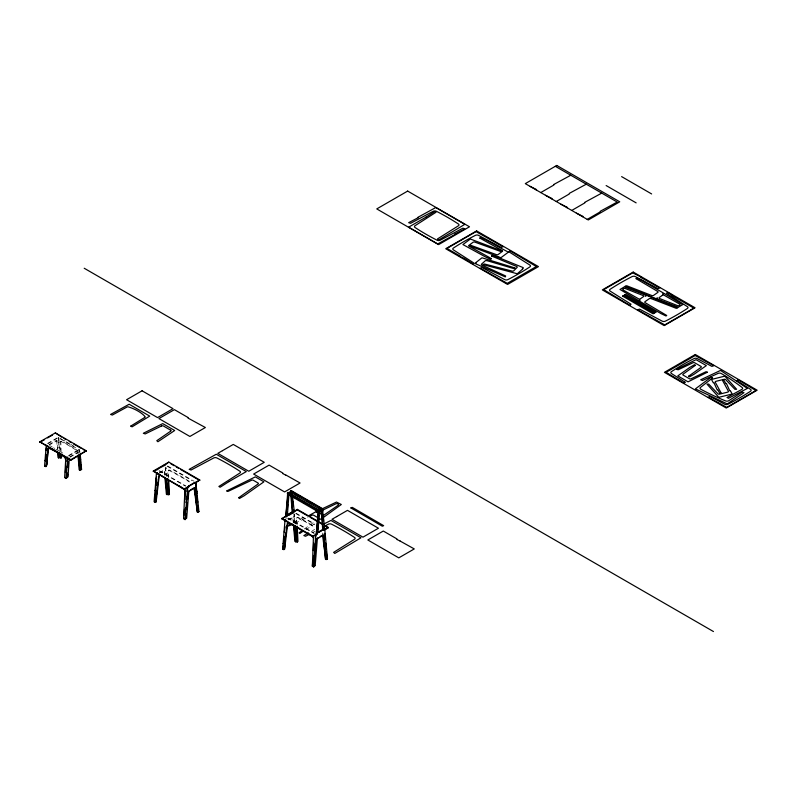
<?xml version="1.0" encoding="UTF-8"?>
<svg xmlns="http://www.w3.org/2000/svg" width="797" height="797" viewBox="0 0 797 797"><rect width="100%" height="100%" fill="white"/><g stroke="black" fill="none" stroke-linecap="round" stroke-linejoin="round"><path stroke-width="0.6" stroke-dasharray="3.98 2.99" d="M286.023 519.096L286.113 518M48.796 445.294L57.065 440.741L57.972 449.628M78.345 452.566L77.14 450.225A108.442 56.099 55.3 0 0 69.688 445.553L68.731 444.995A108.442 56.099 55.3 0 0 61.359 441.11L60.004 442.265L60.502 450.106M60.831 441.11L61.09 451.68M305.918 529.786L314.247 523.918M304.215 529.009L314.157 522.025M69.967 457.279L77.518 452.905L78.335 453.284M58.261 442.166L59.187 442.116L58.261 442.166L58.719 447.237L59.645 447.187L58.719 447.237M165.218 468.775L166.145 468.726L165.218 468.766L165.676 473.836L166.603 473.767M165.676 473.836L166.603 473.777L166.812 476.108M293.744 516.038L294.671 515.968L293.744 516.028L294.203 521.099L295.129 521.039L294.203 521.099M294.671 521.348L294.671 520.78M47.651 443.351L58.042 437.344M47.86 443.77L58.769 437.463L62.604 439.685M48.996 444.567L56.029 440.502L57.065 440.741M68.662 455.486L79.321 449.329L80.029 452.347M68.612 456.053L79.78 449.598M69.648 456.91L77.05 452.636L78.086 452.875M159.28 472.691L163.395 470.32A1.285 0.737 -60 0 1 164.292 470.758L164.68 475.122M159.151 473.308L163.863 470.589A1.285 0.737 -60 0 1 164.75 471.027L165.148 475.391M287.807 519.963L291.921 517.582A1.285 0.737 -60 0 1 292.818 518.02L293.216 522.384M288.863 519.883L292.389 517.851A1.285 0.737 -60 0 1 293.286 518.289L293.675 522.653M314.626 529.328L310.441 532.276M312.055 532.854L315.174 531.201M295.089 523.231L308.16 517.034M293.266 522.473L305.121 516.874M60.363 441.428L60.901 441.438A108.442 56.099 55.3 0 1 68.273 445.324L69.229 445.872A108.442 56.099 55.3 0 1 76.671 450.544L77.887 452.885M296.145 513.238L313.46 523.231M295.687 513.557L314.815 524.595M294.213 515.719L294.671 515.988L294.492 514.005M288.016 517.98L314.416 533.223M287.558 518.189L313.958 533.432M167.619 465.976L194.02 481.209M167.151 466.295L191.738 480.481M159.49 470.718L185.89 485.961M159.031 470.927L185.432 486.17M63.79 440.372L64.985 441.06M66.181 441.747L68.741 443.232M68.921 443.331L69.518 443.68M70.714 444.367L75.476 447.117M49.932 445.672L52.313 447.047M53.509 447.735L54.704 448.432M55.89 449.119L59.237 451.042M60.423 451.73L62.814 453.104M77.618 452.606L77.897 453.194M56.607 440.472L57.504 449.359M322.436 534.02L322.396 533.651A2.371 1.225 55.3 0 0 322.207 532.944M295.129 521.039L295.398 523.998M294.96 523.948L294.053 514.015L294.83 523.051M166.005 467.231L166.145 468.706M165.567 467.172L166.394 476.257M79.59 452.288L79.321 449.329L78.853 449.657L58.301 437.792L58.769 437.463L59.187 442.116M78.863 449.797L79.102 452.397M59.645 447.187L60.014 451.202M58.32 437.354L59.586 451.351M297.112 525.323L296.733 518.249A2.371 1.225 55.3 0 1 298.148 517.402A245.077 126.773 55.3 0 1 309.126 523.38L310.083 523.928A245.077 126.773 55.3 0 1 314.217 526.369M296.564 523.958L296.275 518.568A2.371 1.225 55.3 0 1 297.68 517.721A245.077 126.773 55.3 0 1 308.658 523.699L309.615 524.247A245.077 126.773 55.3 0 1 315.134 527.524M168.585 478.061L168.207 470.987A2.371 1.225 55.3 0 1 169.612 470.14A245.077 126.773 55.3 0 1 180.59 476.118L181.547 476.666A245.077 126.773 55.3 0 1 189.835 481.657M168.028 476.696L167.739 471.306A2.371 1.225 55.3 0 1 169.153 470.459A245.077 126.773 55.3 0 1 180.132 476.437L181.088 476.985A245.077 126.773 55.3 0 1 189.367 481.976"/><path stroke-width="1.2" d="M184.187 515.071L184.466 509.223M184.924 499.48L185.302 491.331A2.371 1.494 65.2 0 0 184.934 489.727M312.813 560.391L312.374 566.189L313.37 538.802A2.371 1.494 65.2 0 0 311.956 535.963A245.077 154.827 65.2 0 0 309.226 534.189M313.271 550.647L313.629 542.847M65.384 472.521L65.762 466.096M46.684 462.101L47.003 457.588M47.471 450.823L47.631 448.572M48.089 448.841L46.973 464.741L45.509 465.807M67.695 474.235L67.496 476.726L66.579 477.582M68.173 467.47L68.482 462.957M69.269 458.713L67.994 476.875L66.041 478.379L64.706 477.373A1.016 0.638 65.2 0 1 64.667 477.024L65.683 459.879L64.786 457.348A108.442 68.512 65.2 0 0 57.414 452.636L56.457 452.088A108.442 68.512 65.2 0 0 49.006 448.243L47.8 449.558L46.027 466.255M287.348 509.163L287.697 504.551M288.135 498.773L288.394 495.306A1.275 0.737 -60 0 1 288.624 494.578M317.575 530.234L317.933 525.621M318.372 519.843L318.72 515.231M287.767 493.213L288.235 494.499L317.276 511.266L318.262 511.833L318.272 510.817L318.73 511.086L318.91 512.202L319.198 510.817L321.868 509.283L322.257 510.379L322.337 509.014L290.636 490.793L290.556 492.128M155.774 499.35L155.943 497.348M156.401 497.617L155.823 501.313M156.65 494.608L156.889 491.61M186.438 514.952L186.09 518.319M186.926 508.944L187.165 505.946M187.733 498.932L188.062 494.927M284.848 545.875L284.589 548.236L283.583 548.844M284.928 544.879L285.336 539.868M285.744 534.867L285.904 532.864M315.213 559.215L315.453 556.206M316.02 549.203L316.349 545.198M45.967 466.484L44.562 465.976L46.276 445.144M45.409 461.154L46.405 454.888L45.479 454.828L45.947 455.097M46.266 450.644L46.694 445.991M46.296 456.282L46.425 454.649M47.073 446.709L47.133 446.011M65.892 477.811L66.51 478.17L66.958 472.621L66.031 472.561L66.5 466.962L67.426 467.012L67.645 461.284M67.884 461.413L66.958 461.363L67.317 457M66.041 478.379L67.725 457.896M156.461 473.099L154.11 501.751L155.325 502.459L158.723 476.467A2.371 1.494 65.2 0 1 160.446 475.43M156.73 469.832L157.368 469.772M154.628 500.865L155.953 490.643L155.016 490.603M155.485 490.394L155.814 486.429M156.64 479.565L155.943 479.395L156.62 476.616M156.63 473.687L156.939 473.129M155.505 496.023L155.814 492.297M155.943 484.805L155.485 485.014L156.411 485.074L156.62 482.484M157.308 474.085L157.407 472.92M183.43 488.7A2.371 1.494 65.2 0 1 184.844 491.54L183.589 518.299L185.063 519.624L185.99 513.866L185.063 513.816L185.751 508.107M185.522 508.197L186.448 508.247L186.906 502.668L185.98 502.608L186.667 496.9M186.438 496.989L187.365 497.049L187.823 491.46L186.896 491.4L187.235 487.316M185.063 519.624L187.713 487.465M288.972 522.693A2.371 1.494 65.2 0 0 287.249 523.729L283.852 549.721L282.636 549.013L285.007 520.122M283.343 545.825L282.636 549.013M283.553 543.275L283.084 543.484L283.553 543.753L284.25 538.025M284.13 536.251L284.011 538.134M284.24 532.157L285.167 526.827M285.336 521.557L285.515 519.923M284.041 543.295L284.13 542.119M313.6 566.896L314.516 561.128L313.59 561.088L314.048 555.479L314.974 555.529L315.433 549.93L314.506 549.89L314.974 544.271L315.901 544.321L316.359 538.722L315.433 538.682L315.771 534.468L313.6 566.896L312.374 566.189M318.621 511.156L316.289 534.169L318.162 510.887M46.485 466.046L48.258 449.349L49.474 448.034M314.725 565.222L314.476 565.82M287.657 493.273L285.784 516.566L288.125 493.542M46.435 466.265L45.778 466.683M186.03 518.439L185.293 519.016M61.349 455.446L61.469 457.339A1.016 0.528 55.3 0 1 61.439 457.598L60.98 457.916A1.016 0.528 55.3 0 0 61.01 457.657L60.761 453.882M553.815 184.456L570.791 175.24M553.895 185.004L540.784 192.565M569.297 193.392L586.273 184.187M569.377 193.94L556.266 201.511M584.779 202.328L601.755 193.123M584.868 202.866L571.748 210.448M600.261 211.275L617.237 202.059L555.32 166.304M600.33 211.823L587.23 219.384M302.641 531.499L299.901 533.422L299.104 532.884L302.222 530.404M319.278 519.764L322.566 518.05M323.602 517.313L324.299 516.825L323.084 516.117L324.718 516.526L341.315 504.501L336.483 502.06L316.23 511.624L317.395 512.292L316.927 512.561L315.712 511.863L308.927 515.559M60.104 457.01L59.406 457.458M80.089 459.132L80.666 459.321L79.969 459.5M80.666 464.711L80.656 464.123L81.115 469.732L79.849 470.379L78.514 455.535M80.168 453.822L81.583 469.413L80.965 469.642M167.071 478.867L166.374 479.047M167.35 492.217L167.231 488.92M167.988 489.009L167.061 489.039M167.48 493.652L168.735 494.768L169.442 494.27L168.765 481.448M195.893 486.25L196.64 491.709L197.098 491.37L196.46 491.241M197.556 501.851L197.038 496.232M197.098 496.79L197.098 496.192M185.063 519.146L186.657 518.229L188.75 492.387A1.285 0.737 -60 0 1 189.646 490.902L194.358 488.192A1.285 0.737 -60 0 1 195.255 488.631L197.596 512.361L198.473 511.943L198.015 506.334M196.082 484.994L195.833 482.245L198.941 511.624L198.015 511.674M295.817 531.031L295.129 531.24M295.707 537.577L295.767 536.182M296.225 536.451L295.587 536.311M296.046 541.322L297.261 542.03L297.978 541.462L297.211 527.016A245.077 154.827 65.2 0 1 298.646 527.843M325.395 538.503L325.166 538.971L324.708 533.313M325.575 543.494L325.575 542.817M326.322 548.645L326.093 549.113L325.624 543.454M326.372 553.716L326.372 551.693M313.301 566.239L314.058 566.677L315.174 565.601L317.276 539.649A1.285 0.737 -60 0 1 318.182 538.174L322.885 535.454A1.285 0.737 -60 0 1 323.781 535.893L326.122 559.624L327.009 559.205L326.551 553.596M324.827 529.776L327.467 558.886L326.401 558.846M170.618 431.207L156.78 440.691L157.916 441.727L174.682 430.51L162.737 423.615L143.301 433.289L145.223 433.917L161.532 425.957M418.355 217.601L408.642 222.672L410.575 223.309L433.189 211.295A2.371 1.365 0 0 1 436.367 211.275A245.077 141.497 0 0 1 458.395 223.987A2.371 1.365 0 0 1 458.355 225.82L437.483 238.931L438.649 239.997L464.83 224.346L435.76 207.549L417.897 217.322L418.365 217.591M426.026 217.113L434.803 211.514L436.039 212.241L415.098 225.681A2.371 1.365 0 0 0 415.068 227.514A245.077 141.497 0 0 0 437.095 240.226A2.371 1.365 0 0 0 440.263 240.206L462.888 228.191L464.81 228.839L455.107 233.9M39.85 441.837L55.332 432.901L86.295 450.783L70.813 460.258L39.85 441.837L70.813 459.72L86.295 450.783M39.85 442.375L44.512 439.685M47.591 437.912L49.643 436.726M50.669 436.128L52.532 435.052M57.822 453.513L58.37 457.976L58.291 453.782M529.965 186.319L536.59 189.606L536.132 189.875M545.447 195.265L552.072 198.553L551.614 198.822M79.989 469.841L79.152 469.792L78.046 455.266M459.72 255.797L459.251 256.066L464.332 258.457M560.929 204.201L567.554 207.489L567.085 207.758M188.032 418.106L205.367 427.521L189.885 436.457L158.922 418.584L174.404 409.648L188.132 417.568M576.41 213.138L583.035 216.425L582.567 216.694M188.461 485.961L188.919 486.768L184.266 489.458L153.303 471.047L168.785 462.111L199.748 479.983L195.086 483.211L194.617 482.404L188.461 486.23M153.303 471.585L157.358 469.244M157.657 469.064L158.424 468.626L157.965 468.895M158.424 468.626L165.377 465.059M165.985 464.262L168.785 462.111M153.303 471.047L184.266 488.92L199.748 479.983M190.363 489.966L192.127 488.94M192.715 488.601L193.302 488.262M228.898 481.627L220.121 487.236L218.876 486.469L239.827 473.059A2.371 1.365 0 0 0 239.867 471.226A245.077 141.497 0 0 0 229.197 464.671L228.241 464.113A245.077 141.497 0 0 0 216.874 457.956A2.371 1.365 0 0 0 213.706 457.976L191.091 470.001L189.158 469.353L216.266 454.24L246.303 471.585L228.918 481.617M285.954 475.062L300.07 482.992L284.589 491.928L253.635 474.056L269.117 465.109L282.835 473.039M640.868 277.515L641.336 277.246L632.768 272.843L603.688 289.63L629.869 305.281L631.045 304.225L610.163 291.114A2.371 1.365 0 0 1 610.133 289.281A245.077 141.497 0 0 1 632.16 276.559A2.371 1.365 0 0 1 635.329 276.579L657.953 288.594L659.876 287.956L640.878 277.525M288.235 492.945L290.905 491.4L291.373 492.685L320.783 509.662M288.235 493.482L287.767 493.751L287.926 492.337L319.368 510.449L319.597 511.883L318.73 512.102M291.373 491.669L288.703 493.213L288.235 494.499M289.709 493.602L289.839 493.532A1.275 0.737 -60 0 1 290.746 493.961L292.15 510.807A1.275 0.737 -60 0 1 291.244 512.471L287.896 514.404A1.275 0.737 -60 0 1 287.328 514.503M291.373 492.685L292.091 492.556M289.759 494.11L290.307 493.791A1.275 0.737 -60 0 1 291.204 494.22M281.829 518.309L312.793 536.182L317.455 533.492L317.455 534.03L312.793 536.72L281.829 518.847L285.764 516.038M292.648 512.332L297.311 509.373L321.868 523.549M281.829 518.847L284.629 517.233M285.276 516.854L294.282 511.654L291.941 491.341M294.511 511.525L297.311 509.911L307.991 516.067M286.193 516.864L286.96 516.426L286.492 515.619M289.012 515.241L293.724 512.521M671.771 295.358L672.24 295.089L667.657 292.449L666.402 293.216L687.353 306.616A2.371 1.365 0 0 1 687.393 308.449A245.077 141.497 0 0 1 665.365 321.161A2.371 1.365 0 0 1 662.187 321.141L639.573 309.126L637.65 309.774L664.758 324.887L693.828 308.1L685.729 303.418M318.73 510.548L321.868 509.283M320.105 511.276L319.796 511.455A1.275 0.737 -60 0 0 319.189 512.072M321.868 510.289L322.735 510.07L322.506 508.635L291.154 490.534L290.905 492.177M308.419 532.914L303.826 535.564L305.56 536.261L308.927 534.518M323.911 523.968L330.944 520.441L360.971 537.786L334.79 553.437L333.624 552.381L354.496 539.27A2.371 1.365 0 0 0 354.535 537.437A245.077 141.497 0 0 0 343.866 530.872L342.909 530.324A245.077 141.497 0 0 0 331.552 524.167A2.371 1.365 0 0 0 328.374 524.187L325.594 525.661M283.324 548.665L284.629 549.292L287.707 523.509A2.371 1.494 65.2 0 1 288.295 522.453M295.657 541.552L294.92 541.442L293.455 525.103M318.013 532.635L321.091 530.852M324.02 529.168L324.777 529.268L322.446 508.944M328.274 527.245L323.612 530.473L328.274 527.783L324 524.785M317.714 537.905L318.302 537.567M320.065 536.55L321.241 535.863M321.839 535.524L322.426 535.186M326.232 559.115L325.415 559.046L323.323 535.624A1.285 0.737 -60 0 0 323.144 535.195M326.391 559.026L326.372 557.083M400.064 541.033L414.271 548.924L398.789 557.86L367.825 539.977L383.307 531.041L397.026 538.971M400.114 541.004L396.936 539.509M315.144 549.771L314.566 549.85M322.576 510.21L335.935 503.794A1.275 0.737 0 0 1 337.659 503.843L338.197 504.152A1.275 0.737 0 0 1 338.277 505.149L324.389 514.792A1.275 0.737 0 0 1 323.174 515.041M321.978 508.675L322.715 511.425M292.907 524.267L287.578 526.299M310.332 515.998L311.976 515.221A1.285 0.737 0 0 1 313.709 515.26L317.475 517.442M286.96 525.95L290.297 524.366M46.634 449.388L45.937 449.229L46.634 449.149M44.562 465.976L46.246 466.464M67.426 467.012L66.5 466.962M64.826 477.672L65.743 477.722M156.351 485.084L155.943 479.386M155.026 495.993L154.558 496.222L155.256 496.372M155.325 502.459L156.132 501.881L159.181 476.247A2.371 1.494 65.2 0 1 160.615 475.112M183.848 518.927L184.466 518.797M285.396 520.849L284.928 521.079L285.854 521.128M283.553 537.855L284.13 537.706M315.722 538.533L316.06 538.573M315.433 544.52L315.901 544.311L314.974 544.251M314.974 555.509L314.048 555.459M313.59 561.088L314.516 561.148M285.764 475.142L282.746 473.577M197.218 512.092L194.797 488.362A1.285 0.737 -60 0 0 194.05 487.844M168.795 494.768L168.167 479.226M155.784 502.24L154.877 501.712M169.193 494.449L167.978 493.742L166.404 494.27L164.929 477.841M297.261 542.03L296.703 526.488M486.857 260.619L513.876 268.619L515.241 268.041L481.976 257.79L475.779 262.651L476.327 262.851L475.401 263.687L505.328 276.928L505.637 275.951L481.876 265.082A1.285 0.737 0 0 1 481.577 264.096L485.184 260.868A1.285 0.737 0 0 1 486.857 260.619M650.99 298.546L676.205 308.319L677.679 307.831L646.706 295.408L645.62 296.175L645.112 295.936L646.158 295.199L624.449 286.82L620.006 289.48L638.527 300.549L640.081 300.061L638.985 300.828L660.992 313.6L666.043 315.991L666.72 315.473L645.142 302.651A1.285 0.737 0 0 1 645.042 301.655L649.276 298.686A1.285 0.737 0 0 1 650.98 298.546M291.383 495.704L289.191 494.509M294.521 493.891L299.602 496.651M294.77 497.537L296.464 498.464M298.158 499.4L299.851 500.357M621.62 176.615L651.627 193.94M606.138 185.552L636.145 202.876M671.791 295.368L685.719 303.408M426.016 217.123L408.622 227.165L437.702 243.952L455.555 234.179L455.087 233.91M459.7 255.787L446.948 248.425L476.028 231.628L503.136 246.751L501.164 247.369L478.589 235.374A2.371 1.365 0 0 0 475.41 235.354A245.077 141.497 0 0 0 453.383 248.066A2.371 1.365 0 0 0 453.423 249.899L474.364 263.339L473.129 264.076L464.342 258.467M84.213 268.25L713.454 631.543M291.602 491.809L290.905 491.938M307.094 500.885L310.72 503.007M322.157 509.442L321.4 509.542M288.464 493.612L288.006 493.881M303.597 502.499L305.889 503.824M319.079 511.285L318.232 511.276M319.149 512.899L321.659 514.354M170.688 430.201L163.285 425.917A1.315 0.757 0 0 0 161.572 425.987M310.123 517.303L316.529 520.999M319.736 522.852L321.868 524.087M325.066 525.93L328.274 527.783M294.282 511.654L293.665 509.711M292.648 512.063L293.117 512.869M324.708 533.91L324.249 533.631L324.299 534.269M326.093 549.113L325.565 548.206M170.917 463.874L174.125 465.727M176.257 466.962L178.389 468.198M180.53 469.423L199.748 480.521M326.401 558.269L327.467 558.886M166.832 484.098L167.519 483.909L167.778 486.668M198.025 511.096L198.941 511.624M61.738 437.135L55.332 432.901M63.87 438.37L66.012 439.605M69.209 441.448L71.341 442.684M73.483 443.919L80.955 448.233M83.087 449.468L86.295 451.311M56.976 451.909L56.916 451.879A108.442 68.512 65.2 0 0 55.063 450.833M57.633 452.288L57.872 452.427A108.442 68.512 65.2 0 1 59.725 453.523M60.253 457.099L61.319 457.707M80.975 469.054L81.583 469.413M60.861 458.036L59.636 457.329L59.377 454.42M319.189 508.127L320.882 509.183M316.05 509.941L317.744 510.997M197.257 511.236L194.099 488.252M65.772 457.817L65.244 457.139A108.442 68.512 65.2 0 0 64.328 456.502M325.515 558.089L322.586 535.136M58.599 457.926L60.104 457.598L59.685 452.995M323.094 535.195L323.183 535.933M323.562 538.961L323.901 541.611M324.349 545.148L324.787 548.675M325.236 552.211L325.575 554.861M194.607 488.302L194.697 489.039M195.365 494.349L195.703 496.999M196.152 500.536L196.371 502.299M197.038 507.599L197.267 509.373M78.325 456.771L78.544 458.713M78.773 460.656L79.212 464.541M323.174 516.446L323.552 520.63M324.09 526.488L324.319 528.999M292.22 493.821L292.369 495.495M292.907 501.353L293.286 505.537M295.059 525.592L296.514 541.591L295.627 542.02L293.924 525.372M294.691 526.379L294.92 528.909M196.64 491.121L196.869 493.652M197.556 501.263L197.676 502.528M195.654 485.732L195.942 488.9M196.6 496.093L196.729 497.567M166.543 478.539L167.978 494.329L167.101 494.758L165.387 478.11M166.174 479.326L166.543 483.341M80.198 459.052L80.527 462.639M79.76 454.778L80.198 459.64M79.311 454.718L79.58 457.677M80.178 464.233L80.318 465.707M80.328 465.916L80.387 466.554M291.383 496.332L292.609 511.076A1.275 0.737 -60 0 1 291.712 512.74L288.355 514.673A1.275 0.737 -60 0 1 287.458 514.055L288.863 495.575A1.275 0.737 -60 0 1 289.291 494.529M319.159 511.156L287.548 492.616L287.348 493.742M321.4 509.014L321.4 509.662M312.793 536.182L312.793 536.72M297.311 509.373L297.311 509.911M291.832 491.4L291.841 492.416M184.266 488.92L184.266 489.458M164.59 465.338L164.122 465.069M70.813 459.72L70.813 460.258M318.411 517.98A1.285 0.737 0 0 1 318.481 518.977M170.737 430.171A1.315 0.757 0 0 1 170.578 431.177M50.4 448.462A108.442 68.512 65.2 0 1 54.126 450.335M61.568 454.679A108.442 68.512 65.2 0 1 63.411 455.884M188.461 491.48A1.285 0.737 -60 0 1 189.188 490.643M161.831 476.128A245.077 154.827 65.2 0 1 164.59 477.562M179.325 486.06A245.077 154.827 65.2 0 1 182.065 487.814M313.241 536.6A2.371 1.494 65.2 0 1 313.639 537.407M291.742 524.097A245.077 154.827 65.2 0 1 293.127 524.824M316.817 539.38A1.285 0.737 -60 0 1 317.246 538.324M321.151 511.256A1.275 0.737 -60 0 1 321.241 511.564L322.646 528.421A1.275 0.737 -60 0 1 321.749 530.075L318.392 532.017A1.275 0.737 -60 0 1 317.614 531.948M508.885 251.732L529.856 265.062A2.371 1.365 0 0 1 529.885 266.895A245.077 141.497 0 0 1 507.858 279.617A2.371 1.365 0 0 1 504.68 279.598L482.065 267.583L480.143 268.22L507.251 283.333L536.331 266.547L510.15 250.896L508.885 251.693M685.061 382.191L683.796 383.058L666.113 372.319L695.193 355.532L713.803 365.733L711.87 366.371L697.226 358.59A2.431 1.405 0 0 0 694.028 358.6A251.324 145.094 0 0 0 671.433 371.641A2.431 1.405 0 0 0 671.423 373.494L685.061 382.191M736.906 380.637L750.545 389.374A2.431 1.405 0 0 1 750.535 391.227A251.324 145.094 0 0 1 727.94 404.268A2.431 1.405 0 0 1 724.742 404.278L710.097 396.488L708.164 397.135L726.774 407.337L755.855 390.55L738.171 379.81L736.906 380.637M130.818 426.086L132.043 426.853L149.716 416.104L129.164 404.238L110.554 414.45L112.347 415.048L126.833 407.128A3.337 1.933 0 0 1 127.879 406.749C133.806 408.403 141.886 412.467 145.283 416.961A3.427 1.983 0 0 1 144.715 417.459L130.818 426.056M721.046 392.861L715.278 382.211A1.275 0.737 0 0 1 715.995 381.315L724.074 379.322A1.275 0.737 0 0 1 725.698 379.641L734.944 389.334L736.637 389.295L724.852 376.134L711.482 379.432L713.285 382.749L713.913 382.63L717.23 389.982L717.848 389.872L719.801 393.449L721.026 392.951M722.62 380.558L728.378 391.247A1.275 0.737 0 0 1 727.661 392.144L719.581 394.136A1.275 0.737 0 0 1 717.958 393.818L708.692 384.094L707.019 384.154L718.814 397.314L732.174 394.027L730.371 390.709L729.743 390.819L726.436 383.477L725.808 383.586L723.865 380L722.63 380.528M479.854 238.104L502.1 250.467A1.285 0.737 0 0 1 502.249 251.463L498.165 254.492A1.285 0.737 0 0 1 496.471 254.661L470.768 245.317L469.313 245.835L500.905 257.72L508.347 252.181L485.702 239.787L480.541 237.476L479.854 238.074M491.41 258.607L469.154 246.283A1.285 0.737 0 0 1 469.005 245.287L473.089 242.248A1.285 0.737 0 0 1 474.793 242.089L500.496 251.424L501.951 250.916L470.36 239.02L462.918 244.559L485.552 256.953L490.723 259.264L491.39 258.706M491.58 256.026L516.685 266.477A1.285 0.737 0 0 1 517.074 267.443L513.786 270.791A1.285 0.737 0 0 1 512.142 271.09L484.437 263.996L483.082 264.604L517.293 273.76L523.011 268.709L522.433 268.519L523.28 267.653L497.796 257.262L492.108 255.409L491.58 256.026M319.358 513.188L317.953 531.659A1.275 0.737 -60 0 0 318.86 532.276L322.207 530.344A1.275 0.737 -60 0 0 323.114 528.69L321.709 511.833A1.275 0.737 -60 0 0 320.802 511.405L320.264 511.714A1.275 0.737 -60 0 0 319.358 513.188M712.518 377.997L700.473 387.412A2.431 1.405 0 0 0 700.802 389.245A251.324 145.094 0 0 0 725.549 400.911A2.431 1.405 0 0 0 728.737 400.732L741.957 392.144L743.98 392.662L727.253 403.9L695.392 388.886L711.103 377.17L712.518 377.997M238.701 497.736L239.528 498.434L244.151 495.764L263.917 481.826L255.329 476.875L226.577 490.962L228.131 491.36L251.593 480.232A1.285 0.737 0 0 1 253.326 480.272L258.029 482.992A1.285 0.737 0 0 1 258.098 483.988L238.711 497.707M688.747 376.144L689.574 376.832L694.207 374.172L706.341 365.614L696.06 359.676L676.633 369.36L678.177 369.758L693.011 362.745A1.275 0.737 0 0 1 694.725 362.794L700.942 366.381A1.275 0.737 0 0 1 701.021 367.377L688.757 376.104M695.382 365.345L683.099 374.142A1.275 0.737 0 0 0 683.188 375.128L689.405 378.724A1.275 0.737 0 0 0 691.109 378.774L705.943 371.761L707.497 372.159L688.06 381.833L677.789 375.905L689.923 367.347L694.546 364.687L695.373 365.375M636.116 278.691L657.684 291.453A1.285 0.737 0 0 1 657.784 292.449L653.53 295.408A1.285 0.737 0 0 1 651.826 295.538L626.691 285.754L625.167 286.223L656.09 298.686L657.186 297.919L657.694 298.158L656.638 298.895L678.267 307.283L682.79 304.593L664.299 293.555L662.735 294.043L663.831 293.276L641.874 280.474L636.833 278.073L636.126 278.661M727.203 397.434L728.358 398.361L747.377 388.408L720.548 370.416L700.673 379.79L702.516 380.508L718.127 373.375A2.431 1.405 0 0 1 721.315 373.524A251.324 145.094 0 0 1 742.156 387.501A2.431 1.405 0 0 1 741.927 389.344L727.213 397.404M350.899 507.958L382.311 526.209L383.676 525.671L352.284 507.38L350.899 507.938M622.577 296.095L653.032 313.789L654.407 313.251L623.971 295.518L622.587 296.076M624.37 295.059L654.825 312.753L656.19 312.215L625.755 294.482L624.4 295M623.533 288.644L623.045 288.992A1.275 0.737 0 0 0 623.124 289.978L638.566 298.805A1.275 0.737 0 0 0 640.449 298.755L643.468 296.633A1.275 0.737 0 0 0 643.199 295.557L625.237 288.504A1.275 0.737 0 0 0 623.533 288.644M662.367 295.348L659.338 297.46A1.275 0.737 0 0 0 659.597 298.536L677.54 305.62A1.275 0.737 0 0 0 679.243 305.48L679.731 305.131A1.275 0.737 0 0 0 679.652 304.145L664.25 295.298A1.275 0.737 0 0 0 662.367 295.348M407.656 191.081L376.762 208.914L438.609 244.619L469.503 226.786L407.656 191.081M142.065 390.789L126.584 399.725L157.547 417.598L173.019 408.662L142.065 390.789M556.784 165.457L525.303 183.629L588.266 219.982L619.747 201.81L556.784 165.457M476.616 230.901L445.732 248.734L507.579 284.439L538.463 266.606L476.616 230.901M222.463 450.674L217.8 453.363L248.764 471.246L264.245 462.31L233.282 444.427L222.463 450.674M633.216 272.066L602.333 289.899L664.18 325.604L695.064 307.772L633.216 272.066M336.663 516.605L332 519.295L362.964 537.168L378.445 528.232L347.482 510.359L336.663 516.605M695.303 354.496L664.419 372.329L726.266 408.034L757.15 390.201L695.303 354.496M45.479 460.218L45.021 460.427L45.947 460.487L45.479 460.218"/></g></svg>
